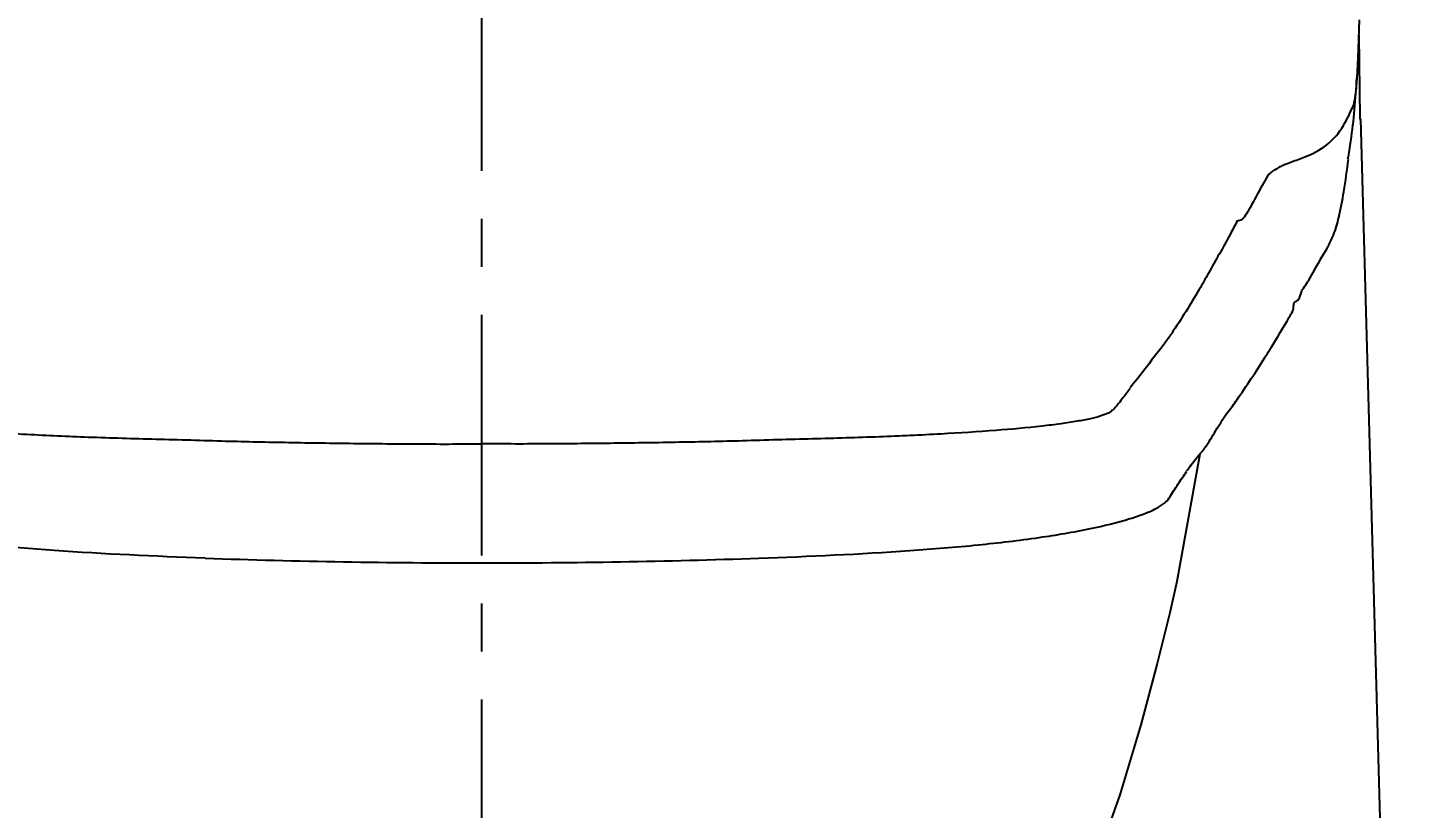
# Model space of a CAD drawing. Header units: millimetres. Extents: x 601 to 1195, y -13 to 407.
# Drawn here: x 995.92 to 1032.2, y 254.05 to 274.68 of the extents above; entities that cross this region are included whole.
import ezdxf

# ---------------------------------------------------------------- set-up
doc = ezdxf.new("R2010")
doc.units = ezdxf.units.MM
doc.header["$LTSCALE"] = 0.1
doc.linetypes.add('CENTERX2', pattern=[101.6, 63.5, -12.7, 12.7, -12.7])
doc.layers.add('CENTER', color=1, linetype='CENTERX2')
doc.layers.add('DIM', color=3, linetype='Continuous')
doc.styles.get("Standard").update_dxf_attribs({"font": 'arial.ttf'})
doc.dimstyles.new('ISO-25', dxfattribs={"dimtxt": 2.5, "dimasz": 2.5, "dimexe": 1.25, "dimexo": 0.625, "dimtad": 1, "dimtxsty": 'Standard', "dimcen": 2.5, "dimadec": 0, "dimazin": 0, "dimtfac": 1, "dimtmove": 0, "dimatfit": 3, "dimfxl": 0, "dimarcsym": 0})

# ---------------------------------------------------------------- blocks, each defined once
blk = doc.blocks.new('*D22')
at = {"layer": 'Defpoints', "color": 0}
for p in [(1007.922, 310.255), (925.567, 206.036), (936.146, 206.036)]:
    blk.add_point(p, dxfattribs=at)
at = {"layer": 'DIM', "color": 0, "lineweight": -2}
for p, q in [((1007.297, 310.255), (924.317, 310.255)), ((925.567, 307.755), (925.567, 208.536)), ((935.521, 206.036), (924.317, 206.036))]:
    blk.add_line(p, q, dxfattribs=at)
at = {"layer": 'DIM', "color": 0}
for points in [[(925.151, 307.755), (925.984, 307.755), (925.567, 310.255)], [(925.151, 208.536), (925.984, 208.536), (925.567, 206.036)]]:
    blk.add_solid(points, dxfattribs=at)
at = {"layer": 'DIM', "color": 0, "insert": (923.44, 258.146), "char_height": 2.5, "attachment_point": 5, "rotation": 90}
blk.add_mtext('104,22', dxfattribs=at)

msp = doc.modelspace()

# ---------------------------------------------------------------- linework, layer by layer
at = {"color": 7, "linetype": 'Continuous'}
for p, q in [((1031.084, 274.882), (1031.047, 273.864)), ((1031.07, 274.481), (1031.097, 272.299)), ((1031.048, 273.877), (1031.021, 273.354)), ((1031.097, 272.299), (1031.096, 272.268)), ((1028.679, 270.791), (1028.635, 270.711)), ((1028.59, 270.629), (1028.522, 270.507)), ((1028.203, 269.921), (1028.17, 269.86)), ((1027.107, 268.19), (1027.101, 268.178)), ((1028.596, 265.967), (1028.602, 265.977)), ((1026.875, 263.411), (1026.272, 260.044))]:
    msp.add_line(p, q, dxfattribs=at)
for p, q in [((1028.635, 270.711), (1028.59, 270.629)), ((1026.272, 260.044), (1026.081, 259.218))]:
    msp.add_line(p, q)
for points in [[(1031.118, 272.27), (1031.469, 259.537), (1031.835, 246.448), (1032.201, 233.723)], [(1026.081, 259.218), (1025.751, 257.877), (1025.317, 256.257), (1024.76, 254.415), (1024.061, 252.428), (1023.168, 250.358), (1022.321, 248.742)]]:
    msp.add_lwpolyline(points, dxfattribs=at)
for centre, radius, start, end in [((1030.333, 272.249), 0.785, 358.8742, 1.5743), ((1027.958, 271.902), 1.322, 302.9174, 304.7945), ((1122.268, 215.371), 106.448, 149.81155, 150.38595), ((1010.988, 277.744), 21.162, 329.579, 330.0712), ((1007.862, 470.418), 209.881, 268.01998, 270.01642), ((1007.982, 470.418), 209.881, 269.98358, 271.98002)]:
    msp.add_arc(centre, radius, start, end, dxfattribs=at)
for points, knots in [([(1030.787, 271.204), (1030.815, 271.362), (1030.929, 272.074), (1030.991, 272.794), (1031.021, 273.354)], [0, 0, 0, 0, 0.222744, 1, 1, 1, 1]), ([(1031.021, 273.354), (1031.017, 273.287), (1030.999, 273.046), (1030.966, 272.806), (1030.933, 272.635)], [0, 0, 0, 0, 0.277951, 1, 1, 1, 1]), ([(1030.933, 272.635), (1030.921, 272.613), (1030.868, 272.507), (1030.821, 272.398), (1030.783, 272.312)], [0, 0, 0, 0, 0.211001, 1, 1, 1, 1]), ([(1028.713, 270.816), (1028.776, 270.86), (1028.914, 270.969), (1029.186, 271.098), (1029.517, 271.207), (1029.961, 271.383), (1030.446, 271.721), (1030.689, 272.111), (1030.783, 272.312)], [0, 0, 0, 0, 0.087549, 0.199928, 0.341897, 0.486403, 0.745881, 1, 1, 1, 1]), ([(1030.258, 268.899), (1030.314, 268.995), (1030.436, 269.242), (1030.569, 269.73), (1030.691, 270.398), (1030.764, 270.91), (1030.801, 271.193)], [0, 0, 0, 0, 0.140575, 0.346018, 0.637746, 1, 1, 1, 1]), ([(1027.86, 269.562), (1027.799, 269.445), (1027.549, 268.987), (1027.297, 268.531), (1027.107, 268.19)], [0, 0, 0, 0, 0.252727, 1, 1, 1, 1]), ([(1028.012, 269.63), (1028.004, 269.622), (1027.957, 269.589), (1027.901, 269.572), (1027.856, 269.561)], [0, 0, 0, 0, 0.195402, 1, 1, 1, 1]), ([(1028.17, 269.86), (1028.16, 269.842), (1028.116, 269.765), (1028.064, 269.693), (1028.022, 269.641)], [0, 0, 0, 0, 0.243696, 1, 1, 1, 1]), ([(1027.1, 268.179), (1027.022, 268.039), (1026.713, 267.501), (1026.384, 266.974), (1026.127, 266.593)], [0, 0, 0, 0, 0.258556, 1, 1, 1, 1]), ([(1029.569, 267.736), (1029.584, 267.755), (1029.641, 267.831), (1029.691, 267.911), (1029.725, 267.973)], [0, 0, 0, 0, 0.256281, 1, 1, 1, 1]), ([(1029.328, 267.185), (1029.331, 267.199), (1029.346, 267.268), (1029.358, 267.338), (1029.362, 267.394)], [0, 0, 0, 0, 0.203056, 1, 1, 1, 1]), ([(1029.475, 267.482), (1029.462, 267.475), (1029.42, 267.452), (1029.38, 267.422), (1029.362, 267.394)], [0, 0, 0, 0, 0.305445, 1, 1, 1, 1]), ([(1029.475, 267.482), (1029.486, 267.502), (1029.526, 267.583), (1029.555, 267.67), (1029.569, 267.736)], [0, 0, 0, 0, 0.2564, 1, 1, 1, 1]), ([(1028.602, 265.977), (1028.655, 266.06), (1028.872, 266.408), (1029.08, 266.76), (1029.237, 267.028)], [0, 0, 0, 0, 0.242007, 1, 1, 1, 1]), ([(1026.127, 266.593), (1026.069, 266.507), (1025.834, 266.176), (1025.578, 265.861), (1025.396, 265.62)], [0, 0, 0, 0, 0.255448, 1, 1, 1, 1]), ([(1027.61, 264.509), (1027.694, 264.623), (1028.036, 265.1), (1028.359, 265.59), (1028.596, 265.967)], [0, 0, 0, 0, 0.241004, 1, 1, 1, 1]), ([(1025.04, 265.143), (1024.967, 265.048), (1024.816, 264.858), (1024.665, 264.666), (1024.582, 264.575)], [0, 0, 0, 0, 0.492232, 1, 1, 1, 1]), ([(991.269, 264.577), (991.298, 264.541), (991.403, 264.48), (991.601, 264.409), (991.878, 264.339), (992.229, 264.272), (992.657, 264.208), (993.37, 264.12), (994.426, 264.025), (995.858, 263.934), (997.472, 263.86), (999.221, 263.811), (1000.426, 263.782), (1001.042, 263.76)], [0, 0, 0, 0, 0.014044, 0.035589, 0.064469, 0.100727, 0.144586, 0.195984, 0.319782, 0.467368, 0.632772, 0.812112, 1, 1, 1, 1]), ([(1024.574, 264.577), (1024.545, 264.541), (1024.44, 264.48), (1024.243, 264.409), (1023.966, 264.339), (1023.614, 264.272), (1023.187, 264.208), (1022.473, 264.12), (1021.417, 264.025), (1019.986, 263.934), (1018.371, 263.86), (1016.623, 263.811), (1015.418, 263.782), (1014.801, 263.76)], [0, 0, 0, 0, 0.014044, 0.035589, 0.064469, 0.100727, 0.144586, 0.195984, 0.319782, 0.467368, 0.632772, 0.812112, 1, 1, 1, 1]), ([(1026.877, 263.421), (1026.888, 263.434), (1026.916, 263.457), (1026.96, 263.502), (1027.001, 263.565), (1027.081, 263.685), (1027.193, 263.862), (1027.377, 264.159), (1027.511, 264.381), (1027.611, 264.516)], [0, 0, 0, 0, 0.039771, 0.082139, 0.142037, 0.208109, 0.411693, 0.61786, 1, 1, 1, 1]), ([(1001.042, 263.76), (1001.599, 263.745), (1002.728, 263.722), (1004.436, 263.694), (1005.88, 263.684), (1007.044, 263.676), (1007.629, 263.683), (1007.922, 263.68)], [0, 0, 0, 0, 0.242969, 0.492049, 0.745057, 0.872391, 1, 1, 1, 1]), ([(1014.801, 263.76), (1014.244, 263.745), (1013.116, 263.722), (1011.407, 263.694), (1009.964, 263.684), (1008.799, 263.676), (1008.214, 263.683), (1007.922, 263.68)], [0, 0, 0, 0, 0.242969, 0.492049, 0.745057, 0.872391, 1, 1, 1, 1]), ([(1026.528, 262.966), (1026.558, 263.007), (1026.669, 263.159), (1026.785, 263.307), (1026.875, 263.411)], [0, 0, 0, 0, 0.268733, 1, 1, 1, 1]), ([(1026.07, 262.26), (1026.144, 262.384), (1026.298, 262.614), (1026.451, 262.845), (1026.527, 262.953)], [0, 0, 0, 0, 0.521772, 1, 1, 1, 1]), ([(1000.609, 260.663), (999.279, 260.711), (997.347, 260.8), (994.881, 260.998), (993.29, 261.186), (991.952, 261.411), (991.021, 261.633), (990.443, 261.828), (990.134, 261.963), (989.913, 262.096), (989.807, 262.201), (989.778, 262.254)], [0, 0, 0, 0, 0.360847, 0.524384, 0.671064, 0.79516, 0.892418, 0.9302, 0.960537, 0.983553, 1, 1, 1, 1]), ([(1015.235, 260.663), (1016.565, 260.711), (1018.496, 260.8), (1020.963, 260.998), (1022.553, 261.186), (1023.892, 261.411), (1024.823, 261.633), (1025.401, 261.828), (1025.709, 261.963), (1025.93, 262.096), (1026.037, 262.201), (1026.066, 262.254)], [0, 0, 0, 0, 0.360847, 0.524384, 0.671064, 0.79516, 0.892418, 0.9302, 0.960537, 0.983553, 1, 1, 1, 1])]:
    msp.add_open_spline(points, degree=3, knots=knots, dxfattribs=at)
for points in [[(1028.522, 270.507), (1028.415, 270.312), (1028.307, 270.117), (1028.202, 269.921)], [(1028.022, 269.641), (1028.019, 269.637), (1028.015, 269.634), (1028.012, 269.63)], [(1025.395, 265.62), (1025.278, 265.466), (1025.157, 265.314), (1025.035, 265.164)]]:
    msp.add_open_spline(points, degree=3, dxfattribs=at)
at = {"layer": 'CENTER'}
msp.add_line((1007.922, 199.777), (1007.922, 316.41), dxfattribs=at)
msp.add_line((1007.922, 199.777), (1007.922, 316.41), dxfattribs=at)

# ---------------------------------------------------------------- dimensions: what is measured, and where the dimension line sits
at = {"layer": 'DIM'}
dim = msp.add_linear_dim(base=(925.567, 206.036), p1=(1007.922, 310.255), p2=(936.146, 206.036), angle=90, dimstyle='ISO-25', dxfattribs=at)
dim.commit()
dim.dimension.update_dxf_attribs({"geometry": '*D22', "text_midpoint": (923.44, 258.146)})

doc.saveas('drawing.dxf')
